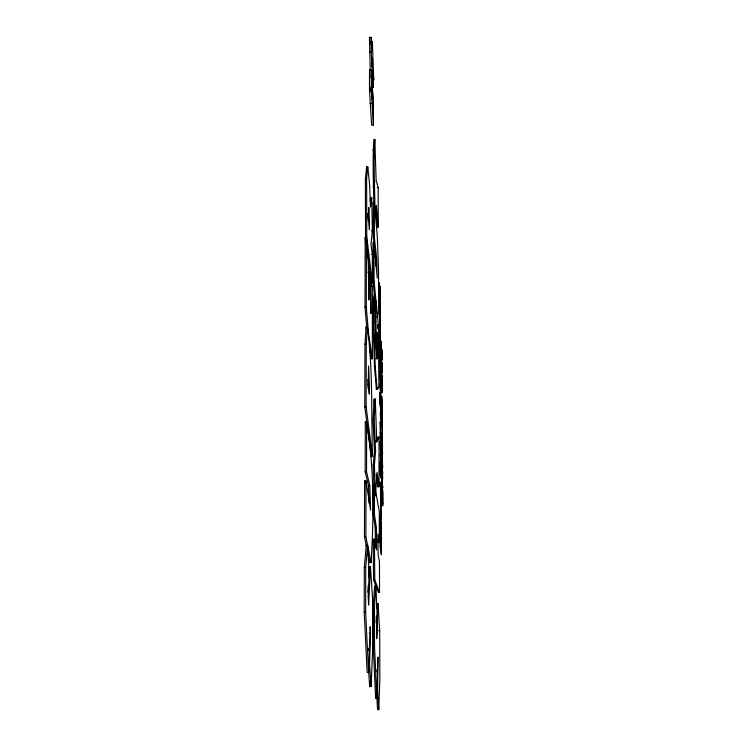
<?xml version="1.0" encoding="UTF-8"?>
<svg xmlns="http://www.w3.org/2000/svg" width="747" height="747" viewBox="0 0 747 747"><rect width="100%" height="100%" fill="white"/><g stroke="black" fill="none" stroke-linecap="round" stroke-linejoin="round"><path stroke-width="1.12" d="M369.709 283.094L370.876 283.066L370.857 313.591L370.307 285.391L369.046 272.179L367.841 272.207M375.396 547.775L375.227 527.709L373.257 514.636L373.295 484.868L374.48 484.84L379.28 511.359L379.336 542.518L378.234 542.537L377.683 539.334M379.336 542.518L377.898 533.974L378.131 554.872L379.448 561.8L379.541 592.408L378.43 592.418L373.575 579.887L373.173 539.25L374.387 539.231L376.581 549.988L376.385 527.699L374.452 514.618L374.48 484.84M368.551 669.863L369.681 686.568L371.054 686.558L369.569 664.279L370.577 633.288L370.176 626.649L368.57 672.393L367.15 672.412L364.191 611.84L364.312 567.459L366.282 544.74L366.338 545.898L364.461 536.71L364.611 480.956L365.993 480.937L370.587 510.154L369.821 485.718L366.534 471.805L366.628 421.859L365.292 421.878L365.171 471.824L368.532 485.737L369.083 503.198M366.758 327.447L365.003 306.98L365.18 237.565L366.432 237.537L368.187 259.928L368.887 300.033L369.046 272.179M370.549 450.973L364.788 406.844L364.947 344.18L366.123 326.953L367.393 326.925C373.052 369.896 371.175 413.408 372.501 456.604L371.287 456.632L370.848 453.233M368.57 672.393L365.647 611.821L365.741 567.44L367.664 544.722L369.121 574.079L368.187 596.423L368.635 605.07L370.456 566.712L369.13 566.73L368.626 577.198M367.935 553.704L369.765 562.631L371.072 562.612L365.881 536.691L365.993 480.937M372.501 456.604L366.133 406.816L366.254 344.152L367.393 326.925M369.466 347.626L371.231 358.756L372.398 358.728L368.588 334.236L366.291 306.952L366.432 237.537M370.643 41.944L372.38 41.888L372.361 50.049L371.25 37.35L369.466 37.406L370.223 70.153M375.003 300.938L373.005 281.274L372.968 242.467L374.042 242.439L374.098 281.245L378.327 324.842L378.888 387.198L377.067 389.355L376.357 389.374L374.471 366.319L373.379 329.679L373.463 298.165L374.368 294.878L375.087 294.869L375.75 342.49L376.693 358.644L377.515 358.532L377.123 332.648L377.244 350.539L376.544 350.548L375.349 337.523M377.067 389.355L375.209 366.301L374.116 329.66L374.191 298.146L375.087 294.869M379.896 397.563L379.943 396.162L380.699 407.078L379.906 400.084M371.296 87.436L373.052 87.38L371.184 51.795L371.25 37.35M369.382 384.929L369.307 394.108L368.262 385.228L368.551 366.039L369.382 384.929L368.131 384.957L368.103 388.393M371.324 69.639L371.287 89.687L373.407 125.085L371.632 125.141L369.466 89.743L369.513 69.695L371.324 69.639L372.277 99.463L372.286 87.67L373.369 97.203L373.407 125.085M376.862 672.011L376.918 669.695M376.805 697.287L377.58 709.65L378.776 709.641L377.599 690.536L377.954 657.024L376.871 698.062L375.638 698.072L375.797 692.376M368.644 650.516L368.719 648.228M370.138 87.446L370.129 91.872M378.776 709.641L379.849 678.64L379.7 630.617L378.019 603.632L376.862 603.641L376.684 608.161M376.133 622.858L376.385 616.079M378.019 603.632L376.74 638.676L377.03 610.943L375.853 585.741L374.649 585.76L373.229 606.994L373.257 646.108L375.638 698.072M371.054 686.558L372.585 652.206L372.548 598.263L370.456 566.712M369.681 686.568L369.896 681.992M367.879 592.306L368.224 585.331M376.217 474.494L377.963 486.755L379.046 486.736L377.011 472.244L375.461 495.868L374.387 465.4L375.592 451.188L374.182 419.469L375.293 399.075L374.172 399.094L373.024 419.487L374.452 451.207L373.211 465.428L373.93 485.559M376.871 698.062L374.527 646.09L374.471 606.975L375.853 585.741M371.072 562.612C373.958 515.822 374.256 468.248 366.628 421.859M375.573 207.722L377.244 227.097L378.206 227.079L376.367 205.416L374.966 216.042C374.985 190.457 373.304 165.003 374.826 139.446L373.827 139.474C372.239 164.657 373.958 189.729 373.892 214.931M369.765 562.631L369.98 560.353M366.777 236.734L366.609 178.682L367.776 166.954L366.59 166.983L365.395 178.72L365.535 236.762L366.777 236.734L372.38 283.225L371.25 283.253L367.207 250.366M370.167 200.71L370.577 197.525L371.679 197.497L372.361 230.804L370.951 244.288L372.361 254.382L372.38 283.225M371.679 197.497L370.484 207.031L369.616 184.761L367.776 166.954M375.638 441.879L376.749 441.85L378.99 437.004L377.935 437.023L376.096 440.907M376.357 389.374L378.888 387.198M369.392 51.851L371.184 51.795M372.015 79.854L373.733 79.798L372.38 41.888M369.466 89.743L371.287 89.687M369.998 103.562L371.81 103.497M372.8 150.044L373.827 150.016M365.395 178.72L366.609 178.682M374.079 181.848L375.097 181.82M372.958 186.946L374.004 186.909M377.226 187.674L378.169 187.646L378.206 227.079M375.862 265.951L375.629 258.173L373.323 237.723L373.295 202.465L374.331 202.428L377.31 236.472L378.524 268.995L378.664 310.92L377.665 317.111L376.647 317.13M374.275 213.521L375.302 213.493M371.25 230.832L372.361 230.804M373.323 237.723L374.387 237.695L376.647 258.154L377.226 278.136L374.042 242.439M371.25 254.41L372.361 254.382M375.629 258.173L376.647 258.154M373.005 281.274L374.098 281.245M371.222 286.316L372.351 286.288L372.398 358.728M373.463 298.165L374.191 298.146M375.218 306.503L375.218 300.752L375.918 300.733L375.965 336.421L377.244 350.539M365.003 306.98L366.291 306.952M375.031 321.817L375.75 321.808M378.327 324.842L377.655 324.861L377.683 328.325M373.379 329.679L374.116 329.66M375.255 336.439L375.965 336.421M375.022 342.5L375.75 342.49M364.947 344.18L366.254 344.152M377.515 358.532L375.984 358.663L376.815 358.551L376.712 345.151M374.471 366.319L375.209 366.301M364.788 406.844L366.133 406.816M373.024 419.487L374.182 419.469M374.452 451.207L375.592 451.188M373.211 465.428L374.387 465.4M365.171 471.824L366.534 471.805M368.532 485.737L369.821 485.718M373.257 514.636L374.452 514.618M375.227 527.709L376.385 527.699M364.461 536.71L365.881 536.691M364.312 567.459L365.741 567.44M373.575 579.887L374.798 579.868L379.541 592.408M373.229 606.994L374.471 606.975M364.191 611.84L365.647 611.821M378.561 630.627L379.7 630.617M369.223 633.307L370.577 633.288M373.257 646.108L374.527 646.09M370.876 283.066L372.351 286.288M378.169 187.646L376.133 180.251L374.826 139.446M373.173 539.25L373.845 542.481M373.295 484.868L373.855 487.903M381.334 552.995L380.335 546.869L380.288 533.582L381.278 539.932L381.372 554.9L380.288 547.915L380.242 531.649L381.353 540.118M364.611 480.956L364.966 483.206M380.596 540.875L380.718 541.65C379.411 525.057 381.913 566.684 380.886 540.118L381.035 545.87L380.606 543.172M365.292 421.878L365.628 424.109M366.123 326.953L366.422 329.175M382.072 494.262L382.464 497.185M382.062 492.133L382.175 492.983L381.988 489.285L382.539 500.014L382.324 491.731L382.455 495.084M381.773 485.102L382.688 491.965L382.744 504.076L381.829 497.399L381.736 483.272L382.735 491.078L382.781 505.878L381.764 497.147M380.456 460.75L380.625 462.085L380.447 457.416M366.375 243.569L366.786 246.968M380.391 444.82L380.522 452.178L380.316 441.047L380.961 455.773L380.578 450.88M380.41 448.181L380.512 449.003M380.242 434.521L380.232 421.635L380.933 437.144L380.363 432.382L380.251 438.013L380.961 443.821L380.382 435.669M381.978 439.115L382.137 440.459L381.96 435.959M382.287 438.788L382.417 442.85L382.277 435.604L382.492 446.454L381.885 432.326L382.203 435.875M380.475 392.324L380.662 394.014L380.466 389.215M366.59 166.983L366.824 169.214M381.343 370.923L381.68 378.206L381.25 367.048L382.231 385.938L382.09 378.197L381.792 375.274L381.773 382.016L381.241 375.106M375.218 300.752L375.452 303.049M379.672 335.571L380.018 342.976L379.579 331.705L380.55 351.071L380.438 343.312L380.13 340.212L380.102 346.776L379.551 339.568M381.287 357.813L381.624 365.106L381.194 353.947L382.137 373.005L382.034 365.227L381.736 362.248L381.717 368.897L381.175 361.903M381.231 344.834L381.409 346.636L381.138 341.015L382.081 360.138L381.119 348.793M379.625 322.508L380.4 334.544L379.532 318.698L380.494 338.316L379.504 326.523M379.569 307.008L379.429 305.56L380.447 325.543L379.859 310.024L379.831 316.336L379.588 313.665M379.532 297.231L380.307 309.454L379.439 293.459L380.419 313.161L379.411 301.078M369.466 37.406L370.092 44.334M373.295 202.465L373.883 209.123M365.18 237.565L365.628 243.167M373.733 79.798L373.033 70.676L373.052 87.38M369.513 69.695L369.961 77.585M367.907 213.306L368.28 221.355M367.888 379.401L368.131 384.957M375.293 399.075L376.749 441.85M374.172 399.094L374.368 404.883M374.368 294.878L374.424 297.129M374.387 539.231L374.798 579.868M376.507 344.965L376.544 350.548M380.167 288.921L380.204 300.051L379.345 282.786L380.064 295.233L379.737 285.69L380.046 289.052L380.036 287.511M378.99 437.004L379.046 486.736M377.963 483.29L377.963 486.755M377.244 222.466L377.244 227.097M374.331 202.428L374.387 237.695M371.25 279.789L371.25 283.253M371.231 356.459L371.231 358.756M380.316 454.251L381.007 468.238L380.363 453.606L380.316 454.251M380.158 516.896C379.467 520.706 382.781 564.825 380.905 520.622L381.175 530.884L380.335 525.337L380.214 516.084L380.158 516.896M380.512 505.896L381.222 519.94L380.559 505.187L380.512 505.896M380.466 492.562C381.231 523.899 382.081 498.492 380.466 492.562M380.783 396.424L380.746 397.656L380.12 383.248L380.783 396.424M381.68 396.769L382.324 410.617L381.717 396.246L381.68 396.769M381.792 420.626L382.483 435.071L381.82 420.075L381.792 420.626M381.932 453.224L382.632 467.557L381.969 452.626L381.932 453.224M382.417 420.468L382.361 422.288L381.362 404.258L382.417 420.468M382.567 452.523L382.529 453.896L381.885 443.354L382.567 452.523M379.765 393.65L379.784 402.25L380.839 411.606L379.859 392.334L379.765 393.65M380.671 367.487L380.606 369.167L379.597 350.567L380.671 367.487M369.504 222.475L369.429 229.656L368.299 217.368L368.813 207.526L369.504 222.475M382.287 417.722L382.277 418.395L381.866 411.97L382.287 417.722M380.531 364.685L380.522 365.311L380.111 358.625L380.531 364.685M372.949 102.152L373.173 110.276L372.949 102.152M382.296 476.25L381.67 476.922L381.689 480.069L382.735 488.043L382.062 479.817L382.688 479.21L382.679 476.147L381.633 467.958L382.296 476.25M380.727 383.743L380.074 381.091L380.027 370.727L380.727 383.743M381.119 515.869L380.662 509.277L381.119 515.869M381.063 502.6L380.606 495.952L381.063 502.6M381.166 493.898L380.027 482.123L381.166 493.898M380.148 474.747L379.952 461.795L381.101 477.996L380.13 470.666L380.148 474.747M381.904 467.417L381.726 462.701L381.904 467.417M382.66 473.43L381.978 464.774L382.66 473.43M380.858 448.564L380.671 447.033L380.877 451.944L380.858 448.564M380.568 420.001L380.419 412.428L380.568 420.001M382.231 406.844L381.81 400.037L382.231 406.844M382.277 392.623L381.259 379.803L382.277 392.623M379.915 364.947L379.756 363.425L379.924 368.159L379.915 364.947M380.681 372.314L380.018 365.909L380.699 375.433L380.681 372.314M380.606 354.433L379.569 344.162L380.625 357.58L380.606 354.433M381.969 352.332L381.661 349.148L381.988 356.375L381.969 352.332M372.37 62.3L372.015 57.911L372.38 67.165L372.37 62.3"/></g></svg>
